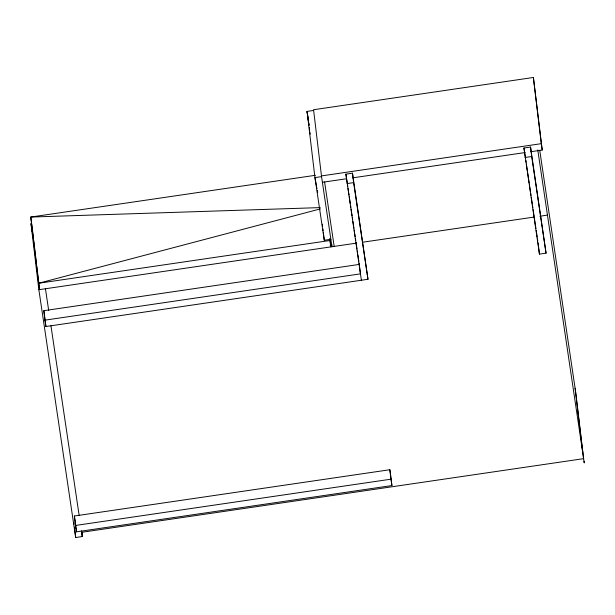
<?xml version="1.0" encoding="UTF-8"?>
<svg xmlns="http://www.w3.org/2000/svg" width="615" height="615" viewBox="0 0 615 615"><rect width="100%" height="100%" fill="white"/><g stroke="black" fill="none" stroke-linecap="round" stroke-linejoin="round"><path stroke-width="0.92" d="M320.415 208.885L38.645 283.246L39.591 289.611L36.769 265.98M530.86 151.713L542.23 150.045L533.39 77.482L313.558 109.731L321.553 176.628L314.957 177.597L324.274 240.25L330.87 239.289M313.658 110.439L307.062 111.407L314.957 177.597L316.971 188.682M315.395 175.298L30.75 217.057L38.645 283.246L329.924 240.511L329.702 238.62M533.39 77.482L541.285 143.672L321.445 175.921L331.969 246.723M361.389 280.24L345.891 174.145L352.487 173.176L367.985 279.272L45.917 326.519L44.972 320.146L43.849 310.69L359.314 264.412M523.957 148.023L530.553 147.054L546.051 253.149L539.455 254.118L523.957 148.023L525.51 158.439M322.398 182.294L346.122 178.811M352.718 177.843L525.179 152.543M347.021 183.601L353.617 182.632L352.487 173.176M525.087 157.471L531.683 156.51L530.553 147.054M330.17 245.254L332.069 244.978M81.726 531.821L82.287 536.549L75.691 537.518L38.86 289.719L356.646 243.102M362.343 242.264L534.127 217.064M539.824 216.226L547.412 215.112M44.972 320.146L360.436 273.867L359.652 267.248M74.369 516.008L389.833 469.729L390.779 476.102L391.909 485.558L76.445 531.837L74.369 516.008L75.314 522.381M75.499 525.464L390.963 479.185L389.833 469.729M81.657 532.306L583.62 458.659L575.725 392.47L539.724 150.275M320.231 207.601L30.75 217.057L31.696 223.429M317.309 190.527L317.64 192.38M541.285 143.672L542.23 150.045M537.771 149.929L584.25 462.911L584.05 461.204M531.683 156.51L546.051 253.149M525.794 160.338L526.071 162.229M526.355 164.128L527.339 170.755M527.624 172.654L529.169 183.078M529.454 184.969L530.438 191.603M530.722 193.494L531.006 195.393M531.283 197.284L532.267 203.919M532.552 205.817L532.836 207.709M533.113 209.607L534.104 216.234M534.381 218.133L535.934 228.549M536.211 230.448L537.202 237.083M537.479 238.974L537.764 240.872M538.048 242.764L539.455 254.118M353.617 182.632L367.985 279.272M345.891 174.145L347.16 182.67M347.444 184.562L347.721 186.46M348.005 188.351L348.428 191.196M348.713 193.095L348.989 194.986M349.274 196.885L350.258 203.511M350.542 205.41L350.819 207.301M351.104 209.2L352.088 215.834M352.372 217.725L352.656 219.624M352.933 221.515L353.925 228.15M354.202 230.041L354.486 231.94M354.763 233.831L355.186 236.675M355.47 238.574L355.754 240.465M356.031 242.356L357.023 248.99M357.3 250.889L357.584 252.78M357.868 254.679L358.853 261.306M359.129 263.205L359.414 265.096M390.963 479.185L391.909 485.558M324.597 181.971L334.168 246.4M329.924 240.511L330.87 246.884L329.971 239.32M308.476 120.901L307.062 111.407L308.376 120.886M308.761 122.8L309.038 124.699M81.664 531.998L82.087 534.85M45.449 288.758L48.7 310.59M50.953 325.781L79.181 515.662M81.441 530.853L82.287 536.549M32.234 232.078L30.965 223.537L38.86 289.719M32.657 234.93L32.941 236.829M43.849 310.69L45.917 326.519M308.638 122.785L309.038 125.629M309.299 127.528L309.691 130.372M309.952 132.263L310.214 134.162M575.094 388.226L582.782 452.709M322.352 224.183L322.583 226.074M322.921 228.911L323.144 230.802M323.367 232.693L324.274 240.25M75.43 523.327L76.445 531.837M73.892 522.389L74.115 524.28M74.453 527.116L74.676 529.008M74.907 530.899L75.691 537.518M31.811 224.375L32.264 228.157M32.487 230.048L33.502 238.559M33.725 240.45L36.546 264.089"/></g></svg>
